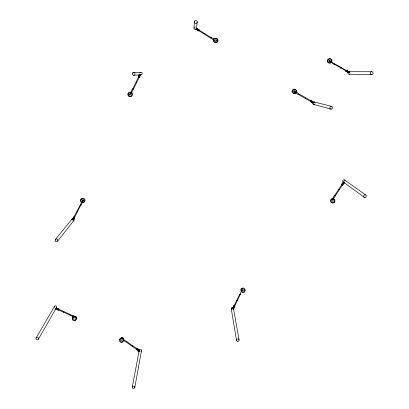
<?xml version="1.0" encoding="UTF-8"?>
<svg xmlns="http://www.w3.org/2000/svg" width="409" height="409" viewBox="0 0 409 409"><rect width="100%" height="100%" fill="white"/><g stroke="black" fill="none" stroke-linecap="round" stroke-linejoin="round"><path stroke-width="0.31" stroke-dasharray="2.04 1.53" d="M294.015 92.255L294.592 91.8L295.129 91.979L295.303 91.371A1.222 1.186 -60.3 0 0 294.976 90.512M294.592 91.8L294.623 90.849A0.93 0.905 -60.4 0 0 294.296 90.501M329.327 61.861L329.787 61.268L329.726 60.532A0.946 0.91 -62.4 0 0 329.173 60.087M329.639 61.866L330.155 61.043L330.912 61.432L330.334 61.084M216.121 40.752A0.583 0.567 -87.4 0 1 215.277 41.156A0.66 0.639 -87.4 0 0 216.218 40.721A0.66 0.639 -87.4 0 0 215.471 39.97A0.66 0.639 -87.4 0 0 215.042 40.956A0.583 0.567 -87.4 0 1 215.466 40.077A0.583 0.567 -87.4 0 1 216.121 40.752L216.075 40.915M214.679 40.353L214.976 39.826M294.552 92.071L294.787 92.352L295.283 91.514L294.961 91.427L294.552 92.071L294.838 91.601M329.961 61.268L329.69 61.739M294.945 91.621L294.659 92.107M330.094 61.273L329.802 61.764M82.004 201.269L82.393 200.543L81.682 201.908M329.189 61.319L329.25 61.176A0.583 0.557 -62.4 0 0 329.26 60.88M81.979 201.381C82.102 199.142 84.494 202.169 82.204 200.85M82.342 200.921L83.17 201.284A1.181 1.14 27.9 0 0 83.467 201.233M82.577 202.266L83.237 200.972M214.73 40.261L214.797 39.908M242.491 291.121L242.798 290.574L242 290.17M242.016 290.375L242.808 290.779L242.813 290.385M214.628 40.46L215.032 39.755M82.863 201.254L83.231 200.625L82.531 200.011M329.828 61.938L330.36 61.028M329.981 61.958L330.498 61.11M82.572 201.151L83.001 200.543M83.027 201.269L82.296 200.691M329.526 61.703L330.339 61.58L329.685 61.503M82.413 200.522L83.099 201.136M82.802 200.405L82.316 200.977L82.112 200.747A1.181 1.14 27.9 0 1 81.933 199.878M294.879 92.199L294.679 92.424A1.222 1.186 -60.3 0 1 294.388 92.546M215.788 41.452L215.993 41.36A0.915 0.89 -87.4 0 0 216.422 40.598L216.32 40.164A0.818 0.798 -87.4 0 0 215.609 39.739L215.19 39.867A0.915 0.89 -87.4 0 0 214.756 40.629L214.781 40.854M293.959 92.137L294.158 92.045A0.895 0.869 -60.4 0 0 294.598 91.304L294.506 90.885A0.798 0.777 -60.4 0 0 294.025 90.496M215.129 39.755L215.604 39.617A0.951 0.925 -87.4 0 1 216.417 40.102M332.215 200.937L332.435 200.845A0.895 0.859 -34.8 0 0 332.768 200.507M329.787 61.268L330.467 61.284L330.518 60.961A1.242 1.191 -62.4 0 0 330.38 60.348M242.338 290.201L242.368 290.671L242.941 290.799A1.135 1.089 -10.8 0 0 243.907 290.216M294.695 91.57L295.257 91.682M293.616 91.943L293.509 91.846A0.573 0.552 -60.4 0 0 293.959 90.808M83.134 200.788L82.674 200.553M83.068 200.906L82.582 200.661M83.308 200.062L83.318 200.067A0.552 0.532 27.9 0 1 83.093 199.873M83.364 200.211L83.226 200.159A0.552 0.532 27.9 0 1 82.95 199.843M294.439 91.999L294.935 92.23M242.23 290.329L242.88 290.656M295.278 91.509L294.516 92.245L295.819 93.017M295.017 91.406L296.315 92.178M330.181 61.043L331.479 61.825M82.659 199.945L82.756 200.134A0.864 0.833 27.9 0 0 83.288 200.492M216.417 40.102L216.54 40.593A1.002 0.976 -87.4 0 1 216.059 41.447M129.571 94.341L129.725 94.806A0.982 0.961 58.8 0 0 130.328 95.231M242.583 290.283L242.644 290.768M295.405 90.64A1.478 1.437 -60.3 0 1 295.543 90.997M295.523 91.754A1.478 1.437 -60.3 0 1 295.37 92.107M295.134 92.408A1.478 1.437 -60.3 0 1 294.833 92.644M293.902 90.767A0.573 0.557 -60.4 0 1 294.255 91.529A0.573 0.557 -60.4 0 1 293.457 91.805M293.943 90.701A0.644 0.624 -60.4 0 1 294.362 91.55A0.644 0.624 -60.4 0 1 293.468 91.882M315.073 103.186A1.237 1.196 -55.6 0 1 314.894 103.799M82.434 201.397A1.431 1.38 27.8 0 1 81.882 200.911M72.153 220.656A1.196 1.15 25.4 0 1 71.943 220.425M83.364 200.277A0.624 0.598 27.9 0 1 82.889 199.878M195.287 26.958A1.278 1.242 86.7 0 1 195.911 27.132M216.008 39.315A1.247 1.217 -87.4 0 1 216.739 39.898M216.734 41.145A1.247 1.217 -87.4 0 1 216.54 41.406M74.745 318.902A1.14 1.074 14.1 0 1 73.651 318.079M74.029 319.015A1.38 1.299 14.1 0 1 73.528 318.519M129.571 94.341A0.93 0.91 58.8 0 1 129.99 93.508M130.931 93.835A0.644 0.629 58.8 0 0 130.077 93.845A0.644 0.629 58.8 0 0 130.031 94.709A0.644 0.629 58.8 0 0 130.875 94.847A0.644 0.629 58.8 0 1 130.088 94.74A0.644 0.629 58.8 0 1 130.026 93.922A0.644 0.629 58.8 0 1 130.814 93.733M130.895 94.765A0.573 0.557 58.8 0 1 130.144 94.627A0.573 0.557 58.8 0 1 130.205 93.86A0.573 0.557 58.8 0 1 130.962 93.871M130.052 95.588A1.222 1.196 58.7 0 1 129.29 95.046M129.096 94.443A1.222 1.196 58.7 0 1 129.121 94.131M130.359 95.118A0.895 0.874 58.8 0 1 129.822 94.74L129.679 94.326A0.798 0.782 58.8 0 1 130.047 93.6M139.924 74.198A1.253 1.227 66.6 0 1 139.75 73.257M333.545 200.461A1.171 1.125 -34.7 0 1 332.389 201.642M332.645 200.441A0.767 0.736 -34.8 0 1 332.353 200.732M332.379 200.461A0.619 0.593 -34.8 0 1 332.256 200.568M333.821 200.492A1.421 1.365 -34.7 0 1 333.775 200.85M333.407 201.489A1.421 1.365 -34.7 0 1 332.415 201.928M344.915 181.519A1.201 1.155 -39 0 1 344.48 181.964M122.322 340.314A1.125 1.058 7.4 0 1 120.793 339.884M122.087 340.697A1.365 1.283 7.4 0 1 120.767 340.329M243.922 290.661A1.375 1.314 -10.8 0 1 243.641 290.881M329.669 59.78A1.242 1.191 -62.4 0 1 330.196 60.092M329.24 61.754A0.91 0.874 -62.4 0 0 329.69 61.002L329.603 60.573A0.813 0.782 -62.4 0 0 329.317 60.266M329.23 60.614A0.583 0.557 -62.4 0 1 329.204 61.427M329.189 60.45A0.654 0.629 -62.4 0 1 329.179 61.57M350.303 72.628A1.258 1.207 -58.7 0 1 350.334 72.95M330.641 60.215A1.503 1.442 -62.4 0 1 330.774 60.573"/><path stroke-width="0.61" d="M347.829 71.912L334.184 64.177L334.516 63.748L348.054 71.401M194.05 28.236L194.367 21.917M331.039 62.577L331.428 61.953L333.897 63.492L333.493 64.075L331.075 62.332M138.283 350.564L132.184 346.239L132.306 345.937M312.686 101.821L299.342 94.075L298.943 94.745L299.347 94.09M123.855 340.053C122.705 341.495 130.154 342.558 123.83 340.119M126.596 342.042L126.785 341.725M195.947 29.065L198.805 30.915L199.29 30.051L196.427 28.195L195.947 29.065L198.805 30.915M197.215 21.917L196.494 28.569A1.278 1.242 86.7 0 0 196.535 28.236M312.277 102.434L298.943 94.745M81.58 202.363L80.573 204.342L81.187 204.582M298.734 93.773C292.711 89.085 298.299 96.412 298.585 93.881M73.825 218.687L80.808 205.144M234.173 307.118L240.257 294.327M73.415 218.534L73.231 218.329L80.251 204.95L80.731 205.093M233.314 307.425L239.807 294.163L240.175 294.276M134.766 387.691A1.293 1.201 4.3 0 0 133.211 386.178A1.293 1.201 4.3 0 0 132.598 388.172A1.293 1.201 4.3 0 0 134.766 387.691L141.442 350.758M240.681 293.831L240.103 293.565L241.407 291.208M139.474 351.208L139.668 350.16L137.296 348.565L136.57 349.537L139.014 351.924L139.474 351.208L137.03 348.821M132.286 387.006L139.014 351.392M341.74 184.704L343.826 182.296L343.233 181.862L341.653 184.341L341.74 184.704L342.537 185.129L342.589 184.873M136.836 349.281L136.57 349.537M124.075 339.797L123.605 340.559M295.814 93.017L295.952 92.633L295.86 92.93M74.106 216.484L72.327 219.705L73.165 220.129C75.159 218.851 75.072 214.715 73.574 217.608M234.94 305.968L233.611 309.316L232.818 308.918L232.665 308.023L233.984 305.446L234.94 305.968L234.234 306.954M232.818 308.918L233.984 305.446M197.026 29.652L210.17 37.74L210.374 37.377M197.383 28.993L210.451 37.245M72.879 316.382C72.408 317.312 73.359 314.705 73.963 316.428M70.414 315.114L70.685 314.685L73.942 316.474M139.121 77.613L140.645 74.663L139.121 77.613L138.262 77.153L139.479 74.433M58.4 309.899L69.719 315.048L69.873 314.766M69.734 315.027L70.097 314.414L57.659 308.749M121.626 338.013L121.631 338.003A0.527 0.496 7.4 0 1 122.588 338.407A0.593 0.557 7.4 0 0 122.521 338.269M139.264 75.246L138.262 77.153M72.654 316.724L73.124 315.947L72.674 316.678M139.704 75.481L140.001 75.66L133.436 89.142L132.777 88.794L139.331 75.297M132.761 89.52C131.678 88.927 130.41 93.15 131.708 92.245M131.488 92.127L131.125 91.953L131.831 92.352L133.16 89.76L132.506 89.423M130.696 92.633L131.044 91.959M131.555 93.088L131.943 92.398M331.091 62.347L330.947 62.679L331.479 61.825M72.792 219.132L73.283 218.166M81.243 204.679L82.5 202.21M203.907 33.763L204.173 33.303M213.309 39.617C213.815 37.326 214.751 41.687 210.763 38.109L211.151 37.418L213.697 38.932M73.165 220.129L74.944 216.908M210.548 37.071L210.19 37.705M196.156 29.203L196.642 28.333M58.426 309.72L58.441 310.15L58.876 308.989L56.289 307.732M210.773 38.093L211.151 37.423M347.757 71.744L347.645 72.081M38.39 339.24A1.324 1.232 16.1 0 0 37.234 337.348A1.324 1.232 16.1 0 0 36.11 339.173A1.324 1.232 16.1 0 0 38.39 339.24L56.585 307.507M36.099 337.936L54.571 306.346M333.805 198.483C332.052 198.385 334.066 195.108 334.823 195.814M333.729 198.426L335.14 196.013L334.802 195.85M63.64 311.914C63.175 312.732 64.193 310.978 63.697 311.847M313.1 103.032L310.457 101.498L310.917 100.588L314.081 102.327L313.596 102.204M313.35 103.032L313.846 102.199M345.763 71.181L346.285 70.215L349.577 71.877L349.066 72.725L348.437 72.72L345.763 71.181L346.285 70.215M348.826 72.603L349.332 71.754M55.552 309.419L56.002 308.688M72.899 316.29L73.078 316.019M138.835 351.745L139.295 351.029M343.565 183.339L335.503 195.461L334.889 195.134L342.946 183.007M132.404 345.774L126.887 341.622M342.451 184.771L343.131 183.769M70.307 315.313L72.72 316.632M305.595 97.93L305.354 98.441M57.516 241.192L73.825 220.594M55.466 239.413L72.035 219.019M342.537 185.129L344.629 182.726M132.184 346.239L132.557 345.605L138.15 349.567M132.194 346.249L126.519 342.251M80.921 205.292L80.246 204.975M240.405 294.546L239.802 294.189M334.112 64.423L334.516 63.748M242.036 288.468L242.45 288.279M74.729 316.377L75.118 316.28A0.746 0.7 14.1 0 1 75.788 316.663L75.88 317.036M74.648 316.326L75.092 316.218A0.869 0.818 14.1 0 1 75.854 316.658L75.967 317.082M82.413 198.554L82.874 198.467M332.072 198.912L332.532 198.83M121.289 338.013L121.739 337.977A1.779 1.677 7.4 0 1 122.184 338.049M133.677 75.261L141.018 74.786M133.528 72.403L140.89 72.286M346.418 70.338L347.972 71.289M349.163 71.708L371.74 71.739M348.943 71.877L349.577 71.877M349.066 74.198L371.617 74.586M333.238 198.15L332.982 198.028L333.243 198.145M334.848 195.098L335.186 195.262M132.772 88.784L133.145 88.957M296.315 92.178C295.349 95.64 289.966 92.316 292.655 89.77C294.7 87.557 298.089 91.268 295.799 93.012M314.209 102.005L331.627 106.345M58.441 310.15L55.322 309.362L55.772 308.626L58.891 309.419M313.519 104.372L330.82 109.05M77.102 211.402L77.495 211.622M131.197 92.02L131.453 92.117M241.903 291.571L241.586 291.412M133.436 89.142L133.083 88.973M140.001 75.66L139.643 75.486M136.12 82.398L136.606 82.679L136.386 82.536M199.29 30.051L196.412 28.374M338.872 189.352L339.271 189.571M232.915 308.672L233.708 309.071M349.066 72.725L345.912 71.181M72.459 219.469L73.293 219.894M333.074 198.125L333.78 198.462M343.672 182.475L344.475 182.905M139.305 77.388L138.452 76.933L139.254 77.393M310.421 101.422L313.58 103.16M312.624 101.626L310.917 100.588M73.047 316.116L73.666 316.474M335.099 195.977L334.49 195.66M344.485 179.929L365.672 194.986M343.049 181.831L364.307 197.343M131.821 93.4L132.025 93.845M128.528 94.98L128.733 95.42M123.406 339.24L123.237 338.841A1.779 1.677 7.4 0 0 122.603 338.223M217.312 39.535L217.506 39.995M122.848 338.401L122.766 338.197A0.859 0.808 7.4 0 0 122.015 337.762L121.575 337.87A0.905 0.854 7.4 0 0 121.391 337.998M122.761 338.361L122.69 338.182A0.736 0.695 7.4 0 0 122.035 337.803L121.647 337.895A0.823 0.777 7.4 0 0 121.483 338.013M327.629 61.457L327.803 61.912M233.452 308.422L239.035 339.761M231.228 308.488L236.54 340.498M76.34 317.624L76.401 318.049M313.585 102.005A1.237 1.196 -55.6 0 1 314.93 102.572M314.439 104.249A1.237 1.196 -55.6 0 1 312.834 102.577M73.707 218.958A1.196 1.15 25.4 0 1 73.318 220.911M71.744 219.853A1.196 1.15 25.4 0 1 73.155 218.677M81.381 199.428A1.866 1.8 27.8 0 1 81.994 198.748M196.371 28.875A1.278 1.242 86.7 0 1 194.541 29.254A1.278 1.242 86.7 0 1 194.413 27.331M54.576 307.45A1.166 1.094 16.9 0 1 54.995 305.958A1.166 1.094 16.9 0 1 56.58 306.402A1.166 1.094 16.9 0 1 56.161 307.895M74.965 316.331A0.532 0.501 14.1 0 1 75.757 316.786A0.598 0.562 14.1 0 0 75.43 316.459M75.517 316.597A1.8 1.692 14.1 0 1 76.161 317.22M75.409 316.52A0.532 0.501 14.1 0 1 75.604 316.709A0.598 0.562 14.1 0 0 75.517 316.632M73.405 316.776A1.697 1.595 14.1 0 1 73.763 316.53M140.042 72.684A1.253 1.227 66.6 0 1 141.693 72.551A1.253 1.227 66.6 0 1 142 74.218A1.253 1.227 66.6 0 1 140.394 74.642M343.294 182.005A1.201 1.155 -39 0 1 342.778 180.609A1.201 1.155 -39 0 1 344.102 179.807A1.201 1.155 -39 0 1 345.073 180.926M332.987 198.866A1.748 1.677 -34.7 0 1 333.412 199.025M331.28 199.403A1.856 1.779 -34.7 0 1 331.648 199.106M121.708 338.059A0.593 0.557 7.4 0 1 122.301 338.059A0.527 0.496 7.4 0 0 121.775 338.018M121.611 338.059A0.593 0.557 7.4 0 1 122.444 338.064M122.542 338.182A0.593 0.557 7.4 0 1 122.623 338.463M139.203 350.421A1.14 1.074 4.7 0 1 140.66 349.424A1.14 1.074 4.7 0 1 141.32 351.014M141.136 351.229A1.14 1.074 4.7 0 1 140.895 351.392M122.49 338.223A0.527 0.496 7.4 0 1 122.557 338.473M123.406 340.073A1.677 1.58 7.4 0 1 123.227 340.462M120.507 338.407A1.677 1.58 7.4 0 1 120.87 338.161M233.493 308.683A1.15 1.094 -8.2 0 1 233.386 308.953M231.586 309.25A1.15 1.094 -8.2 0 1 231.652 307.604A1.15 1.094 -8.2 0 1 233.355 307.859M242.148 288.514A0.741 0.711 -10.8 0 1 242.307 288.391M242.082 288.488A0.864 0.828 -10.8 0 1 242.261 288.345M241.244 289.526A1.794 1.718 -10.8 0 1 241.412 289.112M349.946 73.83A1.258 1.207 -58.7 0 1 348.223 73.835A1.258 1.207 -58.7 0 1 348.289 72.071M348.846 71.749A1.258 1.207 -58.7 0 1 349.475 71.749M327.65 60.486A1.851 1.774 -62.4 0 1 327.849 60.031M80.772 199.853C80.082 202.598 84.602 203.564 85.087 200.773C85.778 198.028 81.253 197.061 80.772 199.853M128.012 93.942C127.23 96.815 131.933 97.879 132.429 94.924C133.216 92.045 128.508 90.982 128.012 93.942M213.457 39.826C212.598 42.664 217.297 44.075 217.977 41.11C218.841 38.272 214.132 36.861 213.457 39.826M240.901 289.572C240.155 292.236 244.516 293.033 245.037 290.431C245.783 287.762 241.422 286.965 240.901 289.572M72.48 317.532C71.779 320.027 75.982 321.28 76.698 318.759C77.403 316.259 73.191 315.007 72.48 317.532M119.602 339.133C122.613 347.957 126.877 333.284 119.602 339.133M330.482 200.216C329.623 203.002 334.133 203.846 334.685 201.131C335.549 198.345 331.029 197.496 330.482 200.216M327.302 60.328C326.367 63.16 331.029 64.494 331.73 61.595C332.665 58.758 327.998 57.429 327.302 60.328M237.286 300.83L236.658 300.482L237.286 300.83M341.04 67.475L340.615 68.109L341.04 67.475M129.351 92.623L128.891 92.843A2.03 1.989 58.6 0 0 128.002 94.607L128.308 95.594A1.958 1.917 58.6 0 0 130.052 96.514L131.013 96.207A2.03 1.989 58.6 0 0 131.908 94.443L131.596 93.462A1.958 1.917 58.6 0 0 129.857 92.536L129.351 92.623M81.948 198.989L81.503 199.198A1.963 1.892 27.8 0 0 80.655 200.87L80.972 201.795A1.892 1.825 27.8 0 0 82.674 202.665L83.61 202.373A1.963 1.892 27.8 0 0 84.458 200.701L84.147 199.776A1.892 1.825 27.8 0 0 82.439 198.907L81.948 198.989M332.594 199.372L332.139 199.577A1.948 1.871 -34.7 0 0 331.188 201.238L331.433 202.158A1.876 1.805 -34.7 0 0 333.059 203.022L334 202.731A1.948 1.871 -34.7 0 0 334.951 201.075L334.705 200.149A1.876 1.805 -34.7 0 0 333.079 199.285L332.594 199.372M242.675 289.081L242.23 289.281A1.887 1.805 -10.8 0 0 241.341 290.865L241.607 291.745A1.82 1.738 -10.7 0 0 243.217 292.563L244.132 292.282A1.887 1.805 -10.7 0 0 245.027 290.702L244.761 289.823A1.82 1.738 -10.8 0 0 243.15 288.999L242.675 289.081M215.292 38.42L214.812 38.62A1.999 1.948 -87.4 0 0 213.825 40.373L214.096 41.391A2.076 2.019 -87.4 0 0 215.824 42.413L216.816 42.147A1.999 1.948 -87.3 0 0 217.803 40.394L217.537 39.382A2.076 2.019 -87.4 0 0 215.809 38.354L215.292 38.42M329.577 58.952L329.097 59.147A1.989 1.907 -62.3 0 0 328.069 60.88L328.304 61.882A2.065 1.979 -62.3 0 0 329.981 62.889L330.973 62.628A1.989 1.907 -62.3 0 0 332.006 60.9L331.765 59.898A2.065 1.979 -62.3 0 0 330.089 58.886L329.577 58.952M294.168 89.545L293.693 89.74A1.958 1.902 -60.2 0 0 292.686 91.442L292.931 92.429A2.03 1.968 -60.2 0 0 294.608 93.426L295.589 93.165A1.958 1.902 -60.2 0 0 296.597 91.463L296.351 90.476A2.03 1.968 -60.2 0 0 294.674 89.479L294.168 89.545M73.681 317.353L73.237 317.512A1.825 1.718 14.1 0 0 72.316 318.994L72.567 319.879A1.892 1.779 14.1 0 0 74.182 320.804L75.108 320.605A1.825 1.718 14.1 0 0 76.028 319.122L75.777 318.238A1.892 1.779 14.1 0 0 74.162 317.312L73.681 317.353M120.967 338.979L120.522 339.138A1.805 1.697 7.4 0 0 119.586 340.6L119.827 341.469A1.871 1.759 7.4 0 0 121.417 342.384L122.337 342.185A1.805 1.697 7.4 0 0 123.267 340.723L123.032 339.853A1.871 1.759 7.4 0 0 121.442 338.938L120.967 338.979M331.535 109.05A1.416 1.365 -53.6 0 0 332.236 106.708A1.416 1.365 -53.6 0 0 329.899 107.337A1.416 1.365 -53.6 0 0 331.535 109.05M55.373 240.998A1.36 1.299 24 0 0 57.705 240.911A1.36 1.299 24 0 0 56.391 238.994A1.36 1.299 24 0 0 55.373 240.998M194.556 21.186A1.467 1.421 86.9 0 0 195.793 23.385A1.467 1.421 86.9 0 0 197.02 21.186A1.467 1.421 86.9 0 0 194.556 21.186M132.225 73.508A1.437 1.401 64.8 0 0 134.04 75.2A1.437 1.401 64.8 0 0 134.541 72.787A1.437 1.401 64.8 0 0 132.225 73.508M364.976 197.496A1.37 1.309 -37.5 0 0 366.162 195.456A1.37 1.309 -37.5 0 0 363.826 195.543A1.37 1.309 -37.5 0 0 364.976 197.496M237.164 341.218A1.304 1.232 -8.1 0 0 239.086 340.078A1.304 1.232 -8.1 0 0 237.108 339.087A1.304 1.232 -8.1 0 0 237.164 341.218M371.98 74.535A1.442 1.375 -57.2 0 0 372.706 72.153A1.442 1.375 -57.2 0 0 370.349 72.792A1.442 1.375 -57.2 0 0 371.98 74.535"/></g></svg>
